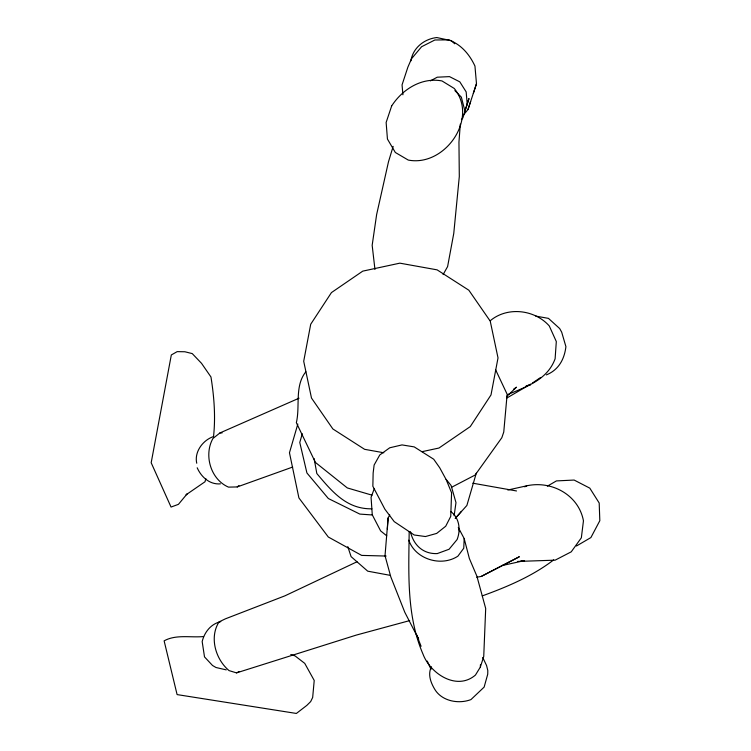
<?xml version="1.0" encoding="UTF-8"?>
<svg xmlns="http://www.w3.org/2000/svg" width="751" height="751" viewBox="0 0 751 751"><rect width="100%" height="100%" fill="white"/><g stroke="black" fill="none" stroke-linecap="round" stroke-linejoin="round"><path stroke-width="1.13" d="M409.173 531.605C408.76 572.853 406.31 615.304 423.02 654.177C430.285 673.638 456.796 691.136 475.449 675.055L480.349 667.085L480.415 664.804M459.124 529.07L464.184 538.57L463.752 548.23L457.922 556.144C441.278 567.165 415.397 559.326 408.788 540.194M387.347 529.173L388.117 517.927L389.76 514.933M460.307 124.093L458.955 142.061L459.302 176.513L453.764 233.42L447.605 266.577L443.118 274.575M388.117 517.927L385.019 555.721L390.802 576.871L404.798 612.281L418.692 639.242M213.491 436.922C215.706 416.993 214.129 396.716 210.956 376.964L201.54 363.343L192.247 353.599L184.868 351.759L177.17 351.637L171.322 354.96L151.176 462.747L171.05 507.056L178.438 504.343L186.99 494.027L186.079 494.787L205.023 481.748L205.812 478.537M454.12 515.73L455.979 502.626L451.098 485.475L446.113 479.401M461.424 119.625L462.907 117.832L468.981 98.531L464.625 111.711M410.91 60.869C412.834 47.989 424.165 38.93 436.8 37.55L451.313 40.685L454.73 43.783M297.828 424.043L289.464 452.759L298.907 497.922L328.3 537.012L361.672 555.402L386.136 556.05M302.306 433.749L299.771 442.461L306.915 472.961L328.347 498.523L359.823 514.088L372.346 514.97L380.626 530.891L386.737 535.829M476.275 473.196L466.878 505.461L455.303 518.359M431.384 666.822C427.648 674.21 430.633 682.33 434.566 688.996C441.607 701.162 458.476 704.354 470.943 699.594L484.132 687.109L487.728 674.21L487.803 670.549L486.573 665.527L482.724 657.472M393.149 146.379L388.464 161.869L376.626 214.598L372.167 245.295L374.956 269.468M480.349 667.085L483.738 656.468L485.69 608.47L476.857 576.092L469.375 558.547L464.184 538.57M463.564 114.828L467.986 109.552L470.642 101.479M473.337 93.293L476.481 83.718L474.951 66.069C469.525 54.363 461.058 44.412 448.666 39.859L434.857 39.991L421.611 46.722L411.539 58.709L407.896 67.102L402.057 84.863L402.921 94.786M467.986 109.552L476.481 83.718M374.317 488.544L371.069 497.331L372.289 515.026M305.854 371.792C294.383 385.976 300.278 406.169 296.354 422.7L315.411 462.428L347.309 487.934L372.008 495.162M455.313 518.368L461.386 511.337M506.672 396.528L516.472 387.178L513.637 389.14M540.607 377.49L532.44 383.038M299.02 398.218L219.93 432.951L212.937 438.49C203.577 455.115 210.665 479.485 228.501 487.127L237.213 486.939L292.683 467.047M237.213 486.939L238.959 485.55M553.703 559.88C532.515 576.13 507.272 586.822 482.273 595.9M490.253 320.733C507.272 306.361 534.665 309.468 549.281 325.953L556.313 341.564L555.111 358.8C547.301 380.025 526.432 386.577 507.601 394.641M530.469 384.202L506.747 398.077M576.477 546.005L590.877 537.575L591.506 536.421L599.824 520.687L599.195 503.01L589.798 488.141L574.139 480.058L556.425 480.912L547.404 486.15M546.324 374.899C558.547 370.018 564.377 359.4 565.916 346.652L561.692 332.167L559.683 328.553L548.455 318.368L535.801 316.115M430.379 80.883L437.242 77.203L449.502 76.621L459.819 81.859L466.164 91.894L467.263 104.727M451.435 487.361L475.12 475.045L501.818 437.739L503.761 432.022L507.141 394.237L495.472 369.492M481.288 576.411L519.213 556.82L481.288 576.411L476.763 577.247M524.733 486.855L526.742 485.813C551.61 480.302 578.664 494.928 583.452 520.828L581.349 537.8L571.239 551.835L555.13 560.162L517.57 561.438M357.007 561.776L284.882 595.853L225.413 618.833L219.039 621.912C209.135 637.346 215.565 659.34 229.046 670.605L236.518 672.877L239.25 671.554M213.5 436.575C202.948 440.077 194.124 451.867 196.743 463.236M220.775 621.65C210.956 623.856 204.516 632.06 202.169 641.551L204.507 656.9L212.524 665.48L215.978 667.498L226.239 669.873M409.708 620.598L356.274 635.093L236.518 672.877M526.742 485.813L507.826 490.018M502.288 565.503L524.564 560.603L521.053 560.781M422.109 451.661L438.978 448.028L470.276 426.587L491.004 394.932L498.016 357.908L490.234 321.128L468.84 290.215L437.11 269.853L399.851 263.16L362.752 271.139L331.444 292.59L310.717 324.235L303.704 361.269L311.487 398.039L332.871 428.962L364.61 449.323L383.808 452.769M526.179 385.751L530.535 384.887M219.93 432.951L222.099 432.905M203.568 636.548C190.641 637.796 175.978 634.22 164.122 640.856L177.095 694.591L296.382 713.45L306.812 705.405L310.679 701.584L312.669 697.463L314.218 680.462L304.737 663.368L295.087 655.933L290.787 654.496M371.895 508.821C346.493 509.244 331.961 491.473 316.828 473.524L314.134 458.589M220.437 483.851C209.773 484.808 201.212 477.007 197.194 467.77M516.519 490.957L472.755 483.184M389.553 575.228L367.727 571.173L351.092 556.632L347.788 546.615M450.638 511.44C459.452 517.843 460.917 529.849 457.106 539.547L449.079 549.253L437.251 553.59C423.179 554.191 413.51 545.132 410.468 531.783M454.881 90.589L461.349 97.142L464.493 109.374M430.999 669.366L427.263 661.068M418.438 638.547L416.486 634.67L421.095 646.282M458.307 527.399L459.743 531.708M451.586 492.769L450.741 516.388L445.709 526.226L436.678 533.417L425.441 536.543L414.214 534.994L394.219 521.626L384.878 509.197L372.853 486.263L373.144 473.046L374.129 465.019L379.771 454.965L389.722 447.793L402.01 444.911L414.205 446.892L433.702 459.218L439.72 467.77L446.282 479.833L451.586 492.769M391.665 105.957L386.136 122.46L387.441 139.057L395.336 152.481L408.253 160.066C444.63 167.116 478.978 118.677 454.233 88.449L441.973 80.939C421.733 77.071 402.339 89.36 391.665 105.957"/></g></svg>
